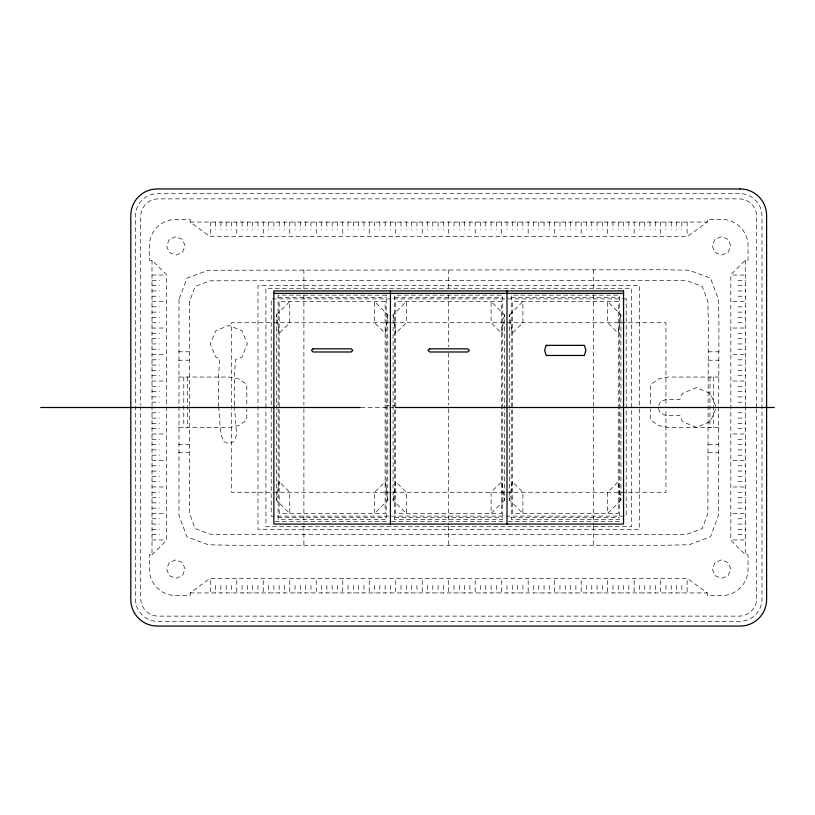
<?xml version="1.0" encoding="UTF-8"?>
<svg xmlns="http://www.w3.org/2000/svg" width="815" height="815" viewBox="0 0 815 815"><rect width="100%" height="100%" fill="white"/><g stroke="black" fill="none" stroke-linecap="round" stroke-linejoin="round"><path stroke-width="0.61" stroke-dasharray="4.08 3.06" d="M276.519 500.216L279.168 481.675L289.763 492.27L289.763 513.46L276.519 500.216L276.519 408.773M387.777 314.784L385.128 333.325L374.533 322.73L374.533 301.54L387.777 314.784L387.777 500.216L374.533 513.46L374.533 492.27L385.128 481.675L387.777 500.216M393.075 500.216L395.723 481.675L406.318 492.27L406.318 513.46L393.075 500.216L393.075 314.784L406.318 301.54L406.318 322.73L395.723 333.325L393.075 314.784M504.342 314.784L501.694 333.325L491.088 322.73L491.088 301.54L504.342 314.784L504.342 407.5M509.64 500.216L512.289 481.675L522.884 492.27L522.884 513.46L509.64 500.216L509.64 408.773M620.898 314.784L618.249 333.325L607.654 322.73L607.654 301.54L620.898 314.784L620.898 407.5M276.519 314.784L289.763 301.54L289.763 322.73L279.168 333.325L276.519 314.784L276.519 407.5M152.008 554.791L166.576 540.223L166.576 274.777L152.008 260.209L149.359 260.209L149.359 245.906A26.488 26.488 0 0 1 175.846 219.408L190.15 219.408L190.15 222.057L210.025 236.635L687.391 236.635L707.257 222.057L707.257 219.408L721.57 219.408A26.488 26.488 0 0 1 748.058 245.906L748.058 260.209L745.409 260.209L730.841 274.777L730.841 540.223L745.409 554.791L748.058 554.791L748.058 569.094A26.488 26.488 0 0 1 721.57 595.592L707.257 595.592L707.257 592.943L687.391 578.365L210.025 578.365L190.15 592.943L190.15 595.592L175.846 595.592A26.488 26.488 0 0 1 149.359 569.094L149.359 554.791L152.008 554.791L152.008 406.227M509.64 314.784L522.884 301.54L522.884 322.73L512.289 333.325L509.64 314.784L509.64 407.5M504.342 500.216L491.088 513.46L491.088 492.27L501.694 481.675L504.342 500.216L504.342 408.773M620.898 500.216L607.654 513.46L607.654 492.27L618.249 481.675L620.898 500.216L620.898 408.773M190.15 222.057L707.257 222.057M152.008 275.042L164.457 275.042M732.96 275.042L745.409 275.042M152.008 280.34L159.475 280.34M737.942 280.34L745.409 280.34M152.008 285.637L159.475 285.637M737.942 285.637L745.409 285.637M152.008 290.935L159.475 290.935M737.942 290.935L745.409 290.935M152.008 296.232L159.475 296.232M737.942 296.232L745.409 296.232M278.109 297.281L386.188 297.281M394.664 297.281L502.753 297.281M511.229 297.281L619.308 297.281M152.008 301.54L164.457 301.54M732.96 301.54L745.409 301.54M152.008 306.837L159.475 306.837M737.942 306.837L745.409 306.837M152.008 312.135L159.475 312.135M737.942 312.135L745.409 312.135M152.008 317.432L159.475 317.432M737.942 317.432L745.409 317.432M152.008 322.73L159.475 322.73M391.546 322.73L231.48 322.73L231.48 407.5M392.81 322.73L665.937 322.73L665.937 407.5M737.942 322.73L745.409 322.73M152.008 328.027L164.457 328.027M732.96 328.027L745.409 328.027M152.008 333.325L159.475 333.325M737.942 333.325L745.409 333.325M152.008 338.622L159.475 338.622M737.942 338.622L745.409 338.622M152.008 343.92L159.475 343.92M737.942 343.92L745.409 343.92M152.008 349.217L159.475 349.217M737.942 349.217L745.409 349.217M178.495 351.805L189.09 351.805M708.317 351.805L718.922 351.805M152.008 354.515L164.457 354.515M732.96 354.515L745.409 354.515M152.008 359.812L159.475 359.812M737.942 359.812L745.409 359.812M178.495 360.21L189.09 360.21M708.317 360.21L718.922 360.21M152.008 365.11L159.475 365.11M737.942 365.11L745.409 365.11M152.008 370.407L159.475 370.407M737.942 370.407L745.409 370.407M152.008 375.715L159.475 375.715M737.942 375.715L745.409 375.715M178.495 377.039L228.964 377.039L238.622 378.955L246.802 384.425L246.802 407.806M718.922 377.039L668.453 377.039L658.795 378.955L650.604 384.425L650.604 407.806M152.008 381.012L164.457 381.012M732.96 381.012L745.409 381.012M152.008 386.31L159.475 386.31M737.942 386.31L745.409 386.31M152.008 391.608L159.475 391.608M737.942 391.608L745.409 391.608M152.008 396.905L159.475 396.905M737.942 396.905L745.409 396.905M152.008 402.203L159.475 402.203M737.942 402.203L745.409 402.203M386.188 405.727L389.366 405.727M392.545 405.727L394.664 405.727M361.055 407.5L394.317 407.5M152.008 412.798L159.475 412.798M737.942 412.798L745.409 412.798M152.008 418.095L159.475 418.095M737.942 418.095L745.409 418.095M152.008 423.393L159.475 423.393M737.942 423.393L745.409 423.393M178.495 427.498L228.964 427.498L238.622 425.583L246.802 420.112L246.802 409.038M718.922 427.498L668.453 427.498L658.795 425.583L650.604 420.112L650.604 409.038M152.008 428.69L159.475 428.69M737.942 428.69L745.409 428.69M152.008 433.988L164.457 433.988M732.96 433.988L745.409 433.988M152.008 439.285L159.475 439.285M737.942 439.285L745.409 439.285M178.495 444.318L189.09 444.318M708.317 444.318L718.922 444.318M152.008 444.593L159.475 444.593M737.942 444.593L745.409 444.593M152.008 449.89L159.475 449.89M737.942 449.89L745.409 449.89M178.495 452.733L189.09 452.733M708.317 452.733L718.922 452.733M152.008 455.188L159.475 455.188M737.942 455.188L745.409 455.188M152.008 460.485L164.457 460.485M732.96 460.485L745.409 460.485M152.008 465.783L159.475 465.783M737.942 465.783L745.409 465.783M152.008 471.08L159.475 471.08M737.942 471.08L745.409 471.08M152.008 476.378L159.475 476.378M737.942 476.378L745.409 476.378M152.008 481.675L159.475 481.675M737.942 481.675L745.409 481.675M152.008 486.973L164.457 486.973M732.96 486.973L745.409 486.973M152.008 492.27L159.475 492.27M391.546 492.27L231.48 492.27L231.48 408.763M392.81 492.27L665.937 492.27L665.937 408.763M737.942 492.27L745.409 492.27M152.008 497.568L159.475 497.568M737.942 497.568L745.409 497.568M152.008 502.865L159.475 502.865M737.942 502.865L745.409 502.865M152.008 508.163L159.475 508.163M737.942 508.163L745.409 508.163M152.008 513.46L164.457 513.46M732.96 513.46L745.409 513.46M278.109 517.403L386.188 517.403M394.664 517.403L502.753 517.403M511.229 517.403L619.308 517.403M152.008 518.768L159.475 518.768M737.942 518.768L745.409 518.768M275.134 521.651L389.163 521.651M391.699 521.651L505.718 521.651M508.254 521.651L622.283 521.651M152.008 524.065L159.475 524.065M737.942 524.065L745.409 524.065M152.008 529.363L159.475 529.363M737.942 529.363L745.409 529.363M152.008 534.66L159.475 534.66M737.942 534.66L745.409 534.66M152.008 539.958L164.457 539.958M732.96 539.958L745.409 539.958M190.15 592.943L707.257 592.943M234.425 406.165L236.615 434.925L233.834 441.638L228.832 443.717L223.83 441.638L220.722 434.151L218.756 408.02M756.687 407.5L756.687 216.749A17.696 17.696 0 0 0 738.808 198.86L158.609 198.86A17.696 17.696 0 0 0 140.73 216.749L140.73 404.953M756.687 408.773L756.687 598.251A17.696 17.696 0 0 1 738.808 616.14L158.609 616.14A17.696 17.696 0 0 1 140.73 598.251L140.73 406.227M745.409 260.209L745.409 405.381M745.409 406.227L745.409 554.791M713.614 377.039L713.614 427.498M709.987 377.039L709.987 427.498M687.127 222.057L687.127 234.506M687.127 580.494L687.127 592.943M681.829 222.057L681.829 229.535M681.829 585.465L681.829 592.943M676.532 222.057L676.532 229.535M676.532 585.465L676.532 592.943M671.234 222.057L671.234 229.535M671.234 585.465L671.234 592.943M665.937 222.057L665.937 229.535M665.937 585.465L665.937 592.943M660.639 222.057L660.639 234.506M660.639 580.494L660.639 592.943M655.341 222.057L655.341 229.535M655.341 585.465L655.341 592.943M650.044 222.057L650.044 229.535M650.044 585.465L650.044 592.943M644.746 222.057L644.746 229.535M644.746 585.465L644.746 592.943M639.439 222.057L639.439 229.535M639.439 404.963L639.439 285.637L257.968 285.637L257.968 529.363L639.439 529.363L639.439 406.227M639.439 585.465L639.439 592.943M634.141 222.057L634.141 234.506M634.141 580.494L634.141 592.943M628.844 222.057L628.844 229.535M628.844 585.465L628.844 592.943M623.546 222.057L623.546 229.535M623.546 585.465L623.546 592.943M619.308 407.775L619.308 295.142L511.229 295.142L511.229 519.532L619.308 519.532L619.308 408.264M618.249 222.057L618.249 229.535M618.249 585.465L618.249 592.943M612.951 222.057L612.951 229.535M612.951 585.465L612.951 592.943M607.654 222.057L607.654 234.506M607.654 580.494L607.654 592.943M602.356 222.057L602.356 229.535M602.356 585.465L602.356 592.943M597.059 222.057L597.059 229.535M597.059 585.465L597.059 592.943M593.524 269.745L593.524 288.704M593.524 295.02L593.524 407.5M593.524 408.763L593.524 525.033M593.524 526.296L593.524 545.255M591.761 222.057L591.761 229.535M591.761 585.465L591.761 592.943M586.464 222.057L586.464 229.535M586.464 585.465L586.464 592.943M581.166 222.057L581.166 234.506M581.166 580.494L581.166 592.943M575.869 222.057L575.869 229.535M575.869 585.465L575.869 592.943M570.571 222.057L570.571 229.535M570.571 585.465L570.571 592.943M565.264 222.057L565.264 229.535M565.264 585.465L565.264 592.943M559.966 222.057L559.966 229.535M559.966 585.465L559.966 592.943M554.669 222.057L554.669 234.506M554.669 580.494L554.669 592.943M549.371 222.057L549.371 229.535M549.371 585.465L549.371 592.943M544.074 222.057L544.074 229.535M544.074 585.465L544.074 592.943M538.776 222.057L538.776 229.535M538.776 585.465L538.776 592.943M533.479 222.057L533.479 229.535M533.479 585.465L533.479 592.943M528.181 222.057L528.181 234.506M528.181 580.494L528.181 592.943M522.884 222.057L522.884 229.535M522.884 585.465L522.884 592.943M517.586 222.057L517.586 229.535M517.586 585.465L517.586 592.943M512.289 222.057L512.289 229.535M512.289 585.465L512.289 592.943M506.991 222.057L506.991 229.535M506.991 585.465L506.991 592.943M502.753 407.775L502.753 295.142L394.664 295.142L394.664 519.532L502.753 519.532L502.753 408.264M501.694 222.057L501.694 234.506M501.694 580.494L501.694 592.943M496.396 222.057L496.396 229.535M496.396 585.465L496.396 592.943M491.088 222.057L491.088 229.535M491.088 585.465L491.088 592.943M485.791 222.057L485.791 229.535M485.791 585.465L485.791 592.943M480.493 222.057L480.493 229.535M480.493 585.465L480.493 592.943M475.196 222.057L475.196 234.506M475.196 580.494L475.196 592.943M469.898 222.057L469.898 229.535M469.898 585.465L469.898 592.943M464.601 222.057L464.601 229.535M464.601 585.465L464.601 592.943M459.303 222.057L459.303 229.535M459.303 585.465L459.303 592.943M454.006 222.057L454.006 229.535M454.006 585.465L454.006 592.943M448.708 222.057L448.708 234.506M448.708 269.745L448.708 288.704M448.708 295.02L448.708 346.833M448.708 353.16L448.708 404.974M448.708 408.763L448.708 525.033M448.708 526.296L448.708 545.255M448.708 580.494L448.708 592.943M443.411 222.057L443.411 229.535M443.411 585.465L443.411 592.943M438.113 222.057L438.113 229.535M438.113 585.465L438.113 592.943M432.816 222.057L432.816 229.535M432.816 585.465L432.816 592.943M427.518 222.057L427.518 229.535M427.518 585.465L427.518 592.943M422.221 222.057L422.221 234.506M422.221 580.494L422.221 592.943M416.913 222.057L416.913 229.535M416.913 585.465L416.913 592.943M411.616 222.057L411.616 229.535M411.616 585.465L411.616 592.943M406.318 222.057L406.318 229.535M406.318 585.465L406.318 592.943M401.021 222.057L401.021 229.535M401.021 585.465L401.021 592.943M395.723 222.057L395.723 234.506M395.723 580.494L395.723 592.943M390.426 222.057L390.426 229.535M390.426 585.465L390.426 592.943M385.128 222.057L385.128 229.535M385.128 585.465L385.128 592.943M379.831 222.057L379.831 229.535M379.831 585.465L379.831 592.943M374.533 222.057L374.533 229.535M374.533 585.465L374.533 592.943M369.236 222.057L369.236 234.506M369.236 580.494L369.236 592.943M363.938 222.057L363.938 229.535M363.938 585.465L363.938 592.943M358.641 222.057L358.641 229.535M358.641 585.465L358.641 592.943M353.343 222.057L353.343 229.535M353.343 585.465L353.343 592.943M348.046 222.057L348.046 229.535M348.046 585.465L348.046 592.943M342.738 222.057L342.738 234.506M342.738 580.494L342.738 592.943M337.441 222.057L337.441 229.535M337.441 585.465L337.441 592.943M332.143 222.057L332.143 229.535M332.143 585.465L332.143 592.943M326.846 222.057L326.846 229.535M326.846 585.465L326.846 592.943M321.548 222.057L321.548 229.535M321.548 585.465L321.548 592.943M316.251 222.057L316.251 234.506M316.251 580.494L316.251 592.943M310.953 222.057L310.953 229.535M310.953 585.465L310.953 592.943M305.656 222.057L305.656 229.535M305.656 585.465L305.656 592.943M303.893 269.745L303.893 288.704M303.893 295.02L303.893 404.974M303.893 408.763L303.893 525.033M303.893 526.296L303.893 545.255M300.358 222.057L300.358 229.535M300.358 585.465L300.358 592.943M295.061 222.057L295.061 229.535M295.061 585.465L295.061 592.943M289.763 222.057L289.763 234.506M289.763 580.494L289.763 592.943M284.466 222.057L284.466 229.535M284.466 585.465L284.466 592.943M279.168 222.057L279.168 229.535M279.168 585.465L279.168 592.943M273.871 222.057L273.871 229.535M273.871 585.465L273.871 592.943M268.563 222.057L268.563 229.535M268.563 585.465L268.563 592.943M265.914 407.5L265.914 288.286L631.493 288.286L631.493 526.714L265.914 526.714L265.914 408.763M263.265 222.057L263.265 234.506M263.265 580.494L263.265 592.943M257.968 222.057L257.968 229.535M257.968 585.465L257.968 592.943M252.67 222.057L252.67 229.535M252.67 585.465L252.67 592.943M247.373 222.057L247.373 229.535M247.373 585.465L247.373 592.943M242.075 222.057L242.075 229.535M242.075 585.465L242.075 592.943M236.778 222.057L236.778 234.506M236.778 580.494L236.778 592.943M234.425 404.892L234.425 374.391L235.545 359.68L241.943 357.031L247.373 343.92L241.943 330.809L228.832 325.379L215.72 330.809L210.29 343.92L215.72 357.031L219.795 358.722L218.665 373.79L218.665 406.777M231.48 222.057L231.48 229.535M231.48 585.465L231.48 592.943M226.183 222.057L226.183 229.535M226.183 585.465L226.183 592.943M220.885 222.057L220.885 229.535M220.885 585.465L220.885 592.943M215.588 222.057L215.588 229.535M215.588 585.465L215.588 592.943M210.29 222.057L210.29 234.506M210.29 580.494L210.29 592.943M187.43 377.039L187.43 427.498M183.793 377.039L183.793 427.498M152.008 260.209L152.008 405.381M178.994 299.502L178.994 515.498L186.93 536.82L208.253 544.756L231.48 545.255L665.937 545.255L689.164 544.756L710.486 536.82L718.423 515.498L718.922 322.73L718.423 299.502L710.486 278.18L689.164 270.244L665.937 269.745L208.253 270.244L186.93 278.18L178.994 299.502M189.549 301.519L189.549 513.481L195.172 528.589L210.27 534.202L231.592 534.66L665.824 534.66L687.147 534.202L702.245 528.589L707.868 513.481L708.317 322.842L707.868 301.519L702.245 286.411L687.147 280.798L665.824 280.34L210.27 280.798L195.172 286.411L189.549 301.519M169.296 239.345L166.576 245.906L169.296 252.456L175.846 255.177L182.407 252.456L185.117 245.906L182.407 239.345L175.846 236.635L169.296 239.345M169.296 562.544L166.576 569.094L169.296 575.655L175.846 578.365L182.407 575.655L185.117 569.094L182.407 562.544L175.846 559.823L169.296 562.544M715.01 239.345L712.29 245.906L715.01 252.456L721.57 255.177L728.121 252.456L730.841 245.906L728.121 239.345L721.57 236.635L715.01 239.345M660.313 401.877L657.99 407.5L660.313 413.123L665.937 415.446L679.822 415.446L682.349 421.549L696.397 427.366L710.446 421.549L716.273 407.5L710.446 393.451L696.397 387.634L682.349 393.451L679.822 399.554L665.937 399.554L660.313 401.877M715.01 562.544L712.29 569.094L715.01 575.655L721.57 578.365L728.121 575.655L730.841 569.094L728.121 562.544L721.57 559.823L715.01 562.544M739.5 193.562L157.916 193.562A22.484 22.484 0 0 0 135.433 216.046L135.433 598.954A22.484 22.484 0 0 0 157.916 621.438L739.5 621.438A22.484 22.484 0 0 0 761.984 598.954L761.984 216.046A22.484 22.484 0 0 0 739.5 193.562M386.188 295.142L278.109 295.142L278.109 519.532L386.188 519.532L386.188 295.142M626.195 298.891L271.222 298.891L271.222 516.109L626.195 516.109L626.195 298.891M385.128 301.54L279.168 301.54L279.168 513.46L385.128 513.46L385.128 301.54M501.694 301.54L395.723 301.54L395.723 513.46L501.694 513.46L501.694 301.54M618.249 301.54L512.289 301.54L512.289 513.46L618.249 513.46L618.249 301.54"/><path stroke-width="1.22" d="M273.871 293.349L623.546 293.349M40.75 407.5L360.312 407.5M395.458 407.5L774.25 407.5M506.991 290.935L506.991 524.065M390.426 290.935L390.426 524.065M546.193 345.346L544.603 350.409L546.193 355.472L584.345 355.472L585.934 350.409L584.345 345.346L546.193 345.346M313.072 348.82L311.483 350.409L313.072 351.988L351.224 351.988L352.814 350.409L351.224 348.82L313.072 348.82M429.637 348.82L428.048 350.409L429.637 351.988L467.779 351.988L469.369 350.409L467.779 348.82L429.637 348.82M740.112 188.948L157.305 188.948A26.488 26.488 0 0 0 130.818 215.435L130.818 599.565A26.488 26.488 0 0 0 157.305 626.052L740.112 626.052A26.488 26.488 0 0 0 766.599 599.565L766.599 215.435A26.488 26.488 0 0 0 740.112 188.948M623.546 290.935L273.871 290.935L273.871 524.065L623.546 524.065L623.546 290.935"/></g></svg>
